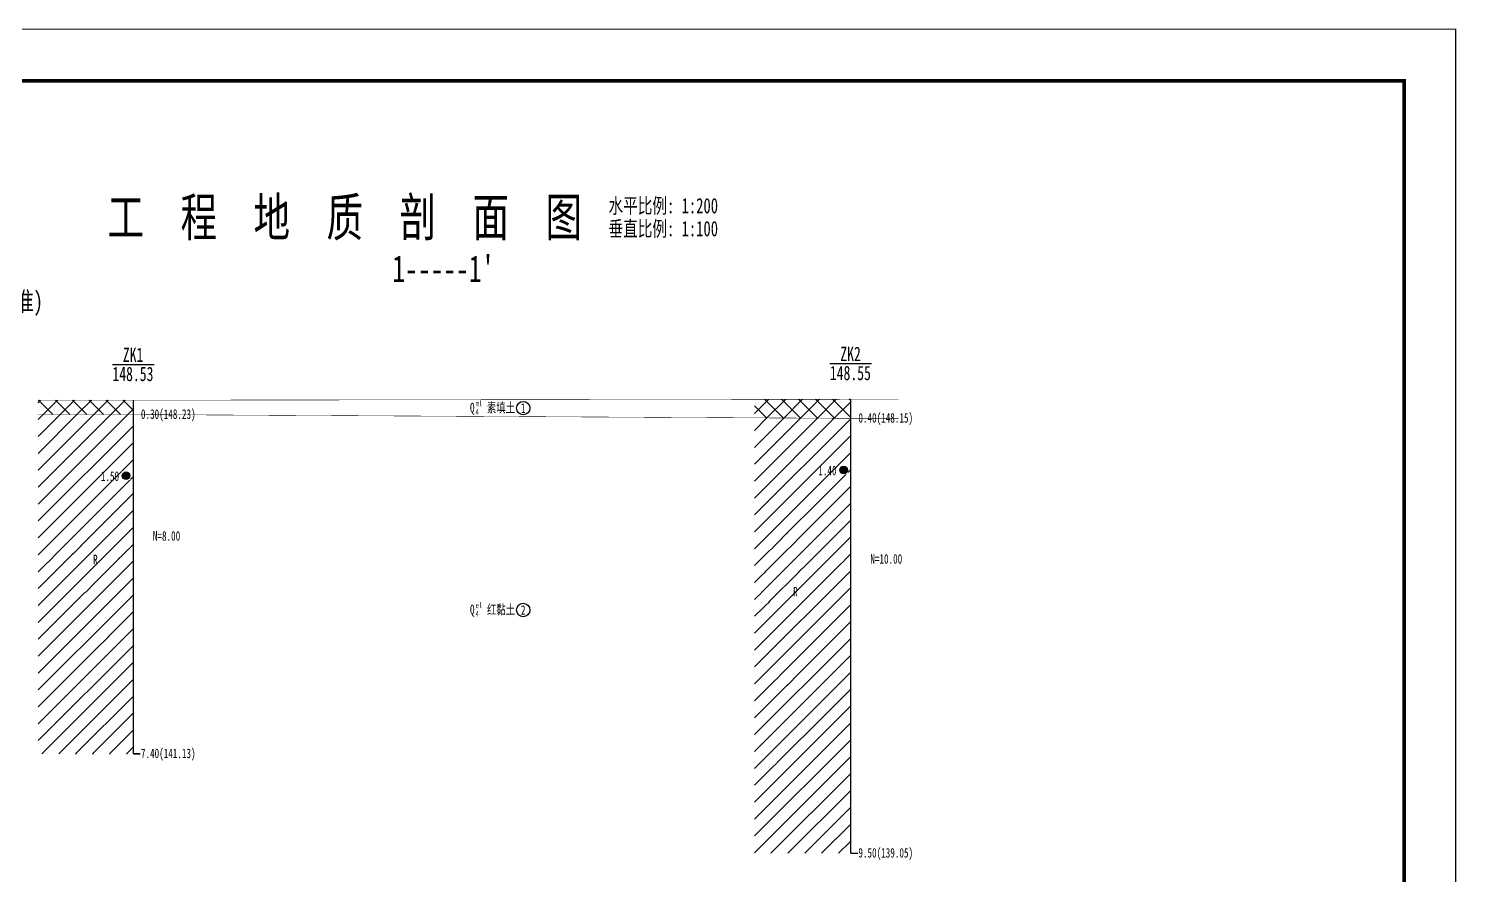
# Model space of a CAD drawing. Header units: millimetres. Extents: x 7577 to 20709, y -191 to 3630.
# Drawn here: x 8410 to 8708.5, y 614 to 791.3 of the extents above; entities that cross this region are included whole.
import ezdxf

# ---------------------------------------------------------------- set-up
doc = ezdxf.new("R2010")
doc.units = ezdxf.units.MM
for name, color, linetype in [('GiCAD_BiaoGuan', 7, 'Continuous'), ('GiCAD_DiMianXian', 7, 'Continuous'), ('GiCAD_Hatch', 7, 'Continuous'), ('Gicad_pou_texts', 7, 'Continuous'), ('GiCAD_PouMian', 7, 'Continuous'), ('GiCAD_PouXian', 7, 'Continuous'), ('GiCAD_QuYang', 7, 'Continuous'), ('GiCAD_ShuiWei', 7, 'Continuous'), ('GiCAD_ZuanKong', 7, 'Continuous')]:
    doc.layers.add(name, color=color, linetype=linetype)
doc.styles.add('取样编号', font='simfang.ttf', dxfattribs={"width": 0.7, "height": 2})
doc.styles.add('叠加符号', font='simfang.ttf', dxfattribs={"width": 0.7, "height": 2})
doc.styles.add('土层名称', font='simfang.ttf', dxfattribs={"width": 0.7, "height": 2})
doc.styles.add('土层编号', font='simfang.ttf', dxfattribs={"width": 0.7, "height": 2})
doc.styles.add('孔口标注', font='simfang.ttf', dxfattribs={"width": 0.7, "height": 3})
doc.styles.add('层底深度', font='simfang.ttf', dxfattribs={"width": 0.7, "height": 2})
doc.styles.add('时代岩性', font='simfang.ttf', dxfattribs={"width": 0.7, "height": 2})
doc.styles.add('标贯动探', font='simfang.ttf', dxfattribs={"width": 0.7, "height": 2})
doc.styles.add('标题', font='simfang.ttf', dxfattribs={"width": 0.7, "height": 8})
doc.styles.add('高程系统', font='simfang.ttf', dxfattribs={"width": 0.7, "height": 4})
pattern_1 = [(45, (5948.0448, 1731.5103), (-1.767767, 1.767767), []), (135, (5948.0448, 1731.5103), (-1.767767, -1.767767), [])]
pattern_2 = [(45, (5948.0448, 1731.5103), (-1.767767, 1.767767), [])]

# ---------------------------------------------------------------- blocks, each defined once
blk = doc.blocks.new('WipeoutBlock')
blk.add_wipeout([(0, 0), (0, 1), (1, 1), (1, 0)]).dxf.layer = 'GiCAD_QuYang'
blk = doc.blocks.new('gkqy1')
blk.add_wipeout([(-0.9, -0.9), (0.9, -0.9), (0.9, 0.9), (-0.9, 0.9)]).dxf.layer = 'GiCAD_QuYang'
at = {"layer": 'GiCAD_QuYang'}
h = blk.add_hatch(color=1, dxfattribs=at)
edge = h.paths.add_edge_path()
edge.add_arc((0, 0), 0.8, 0, 360)
at = {"layer": 'GiCAD_QuYang', "color": 1}
blk.add_circle((0, 0), 0.8, dxfattribs=at)

msp = doc.modelspace()

# ---------------------------------------------------------------- hatches: boundary and pattern name
at = {"layer": 'GiCAD_Hatch'}
h = msp.add_hatch(dxfattribs=at)
h.set_pattern_fill('GKSTT', scale=0.5, style=0)
h.set_pattern_definition(pattern_1)
h.paths.add_polyline_path([(8561.76, 713.66), (8581.76, 713.69), (8581.76, 709.69), (8561.76, 709.79)])
h = msp.add_hatch(dxfattribs=at)
h.set_pattern_fill('GKSTT', scale=0.5, style=0)
h.set_pattern_definition(pattern_1)
h.paths.add_polyline_path([(8412, 713.49), (8431.9, 713.49), (8432, 713.49), (8432, 710.49), (8431.9, 710.49), (8412, 710.49)])

# ---------------------------------------------------------------- linework, layer by layer
at = {"layer": 'GiCAD_DiMianXian', "color": 3, "const_width": 0.1}
msp.add_lwpolyline([(8411.9, 713.49), (8431.9, 713.49), (8581.91, 713.69), (8591.91, 713.69)], dxfattribs=at)
at = {"layer": 'Gicad_pou_texts', "color": 3}
for centre in [(8513.43, 711.84), (8513.43, 669.59)]:
    msp.add_ellipse(centre, major_axis=(0, 1.4), ratio=1, dxfattribs=at)
at = {"layer": 'GiCAD_PouMian'}
for points, const_width in [([(8254.81, 470.37), (8708.41, 470.37), (8708.41, 791.13), (8254.81, 791.13), (8254.81, 470.37)], 0.27), ([(8281.81, 481.17), (8697.61, 481.17), (8697.61, 780.33), (8281.81, 780.33), (8281.81, 481.17), (8697.61, 481.17)], 0.756)]:
    msp.add_lwpolyline(points, dxfattribs=dict(at, const_width=const_width))
at = {"layer": 'GiCAD_PouXian', "color": 1, "flags": 128}
msp.add_lwpolyline([(8411.9, 710.49, 0.1, 0.1, 0), (8431.9, 710.49, 0.1, 0.1, 0), (8581.91, 709.69, 0.1, 0.1, 0), (8591.91, 709.69, 0.1, 0.1, 0)], format="xyseb", dxfattribs=at)
at = {"layer": 'GiCAD_ZuanKong', "color": 1}
for p, q in [((8427.54, 720.99), (8436.26, 720.99)), ((8577.55, 721.19), (8586.27, 721.19))]:
    msp.add_line(p, q, dxfattribs=at)
at = {"layer": 'GiCAD_ZuanKong', "color": 3, "const_width": 0.3, "flags": 128}
msp.add_lwpolyline([(8581.91, 618.69), (8583.41, 618.69)], dxfattribs=at)

# ---------------------------------------------------------------- texts
at = {"layer": 'Gicad_pou_texts', "color": 4, "style": '层底深度', "width": 0.7}
for s, p in [('0.30(148.23)', (8433.5, 709.59)), ('0.40(148.15)', (8583.51, 708.79)), ('7.40(141.13)', (8433.5, 638.59)), ('9.50(139.05)', (8583.51, 617.79))]:
    msp.add_text(s, height=2, dxfattribs=at).set_placement(p)
at = {"layer": 'Gicad_pou_texts', "color": 3, "width": 0.7}
for s, height, style, p in [('Q', 2, '时代岩性', (8502.3, 710.94)), ('4', 1.2, '时代岩性', (8503.47, 710.44)), ('ml', 1.2, '时代岩性', (8503.47, 712.24)), ('素填土', 2, '土层名称', (8505.84, 710.94)), ('1', 2, '土层编号', (8512.95, 710.84)), ('2', 2, '土层编号', (8512.95, 668.59))]:
    msp.add_text(s, height=height, dxfattribs=dict(at, style=style)).set_placement(p)
at = {"layer": 'GiCAD_PouMian', "color": 3, "style": '标题', "width": 0.7}
for s, height, p in [('工  程  地  质  剖  面  图', 8, (8426.53, 747.79)), ('水平比例: 1:200', 3.2, (8531.27, 752.59)), ('垂直比例: 1:100', 3.2, (8531.27, 747.79)), ("1-----1'", 5.6, (8486.06, 738.19))]:
    msp.add_text(s, height=height, dxfattribs=at).set_placement(p)
at = {"layer": 'GiCAD_PouMian', "color": 1, "style": '高程系统', "width": 0.7}
msp.add_text('(1985国家高程基准)', height=4, dxfattribs=at).set_placement((8378.65, 732.19))
at = {"layer": 'GiCAD_ZuanKong', "color": 1, "style": '孔口标注', "width": 0.7}
for s, p in [('ZK1', (8429.72, 721.49)), ('ZK2', (8579.73, 721.69)), ('148.53', (8427.54, 717.49)), ('148.55', (8577.55, 717.69))]:
    msp.add_text(s, height=3, dxfattribs=at).set_placement(p)

# ---------------------------------------------------------------- next in the draw order: block references
at = {"layer": 'GiCAD_BiaoGuan', "xscale": 6.211891891892447, "yscale": 2.302702702702573}
for p in [(8455.56, 678.47), (8421.78, 673.22), (8556.92, 671.02)]:
    msp.add_blockref('WipeoutBlock', p, dxfattribs=at)
at = {"layer": 'Gicad_pou_texts'}
for p, xscale, yscale in [((8439.7, 684.22), 3.200000019999061, 3.200000020000198), ((8473.48, 685.22), 3.200000019999061, 3.200000020000198), ((8486.85, 684.32), 12.02378378378416, 2.702702702702664), ((8453.06, 683.07), 12.02378378378416, 2.702702702702664), ((8507.27, 683.35), 3.200000019999061, 3.200000020000198), ((8541.05, 682.75), 3.200000019999061, 3.200000020000198), ((8554.42, 682.12), 12.02378378378416, 2.702702702702664), ((8574.84, 682.37), 3.200000019999061, 3.200000020000198), ((8608.66, 681.2), 3.200000019999061, 3.200000020000198), ((8419.28, 680.32), 12.02378378378416, 2.702702702702664), ((8473.48, 679.22), 3.200000019999061, 3.200000020000198), ((8507.27, 678.22), 3.200000019999061, 3.200000020000198), ((8520.63, 679.07), 12.02378378378416, 2.702702702702664), ((8622.05, 678.27), 12.02378378378416, 2.702702702702664), ((8439.7, 674.97), 3.200000019999061, 3.200000020000198), ((8541.05, 676.25), 3.200000019999061, 3.200000020000198), ((8588.21, 676.57), 12.02378378378416, 2.702702702702664), ((8486.85, 674.32), 12.02378378378416, 2.702702702702664), ((8574.84, 674.25), 3.200000019999061, 3.200000020000198), ((8464.22, 669.72), 1.368648648649651, 2.324324324324107), ((8473.48, 669.22), 3.200000019999061, 3.200000020000198), ((8507.27, 670.85), 3.200000019999061, 3.200000020000198), ((8588.21, 671.07), 12.02378378378416, 2.702702702702664), ((8608.66, 670.82), 3.200000019999061, 3.200000020000198), ((8486.85, 668.82), 12.02378378378416, 2.702702702702664), ((8507.27, 664.97), 3.200000019999061, 3.200000020000198), ((8520.63, 665.07), 12.02378378378416, 2.702702702702664), ((8419.28, 661.32), 12.02378378378416, 2.702702702702664), ((8473.48, 662.47), 3.200000019999061, 3.200000020000198), ((8520.63, 660.07), 12.02378378378416, 2.702702702702664), ((8541.05, 661.5), 3.200000019999061, 3.200000020000198), ((8439.7, 657.97), 3.200000019999061, 3.200000020000198), ((8453.06, 658.57), 12.02378378378416, 2.702702702702664), ((8622.05, 658.77), 12.02378378378416, 2.702702702702664), ((8565.58, 653.5), 1.368648648649651, 2.324324324324107), ((8574.84, 653), 3.200000019999061, 3.200000020000198), ((8464.22, 650.35), 1.368648648649651, 2.324324324324107), ((8473.48, 649.85), 3.200000019999061, 3.200000020000198), ((8498, 650.22), 1.368648648649651, 2.324324324324107), ((8507.27, 649.72), 3.200000019999061, 3.200000020000198), ((8599.39, 650.82), 1.368648648649651, 2.324324324324107), ((8608.66, 650.32), 3.200000019999061, 3.200000020000198), ((8434.14, 647.97), 1.368648648649651, 2.324324324324107), ((8419.28, 636.82), 12.02378378378416, 2.702702702702664), ((8453.06, 639.07), 12.02378378378416, 2.702702702702664), ((8486.85, 637.82), 12.02378378378416, 2.702702702702664), ((8554.42, 637.12), 12.02378378378416, 2.702702702702664), ((8588.21, 636.57), 12.02378378378416, 2.702702702702664), ((8622.05, 636.27), 12.02378378378416, 2.702702702702664), ((8520.63, 635.07), 12.99243243243309, 2.702702702702664)]:
    msp.add_blockref('WipeoutBlock', p, dxfattribs=dict(at, xscale=xscale, yscale=yscale))
at = {"layer": 'GiCAD_QuYang', "xscale": 4.27459459459551, "yscale": 2.302702702702573}
for p in [(8444.69, 682.22), (8410.9, 678.47), (8444.69, 662.72), (8444.69, 645.72), (8410.9, 645.47)]:
    msp.add_blockref('WipeoutBlock', p, dxfattribs=at)
at = {"layer": 'GiCAD_ShuiWei', "xscale": 6.211891891892447, "yscale": 2.259459459459277}
for p in [(8579.81, 680.92), (8613.64, 680.62)]:
    msp.add_blockref('WipeoutBlock', p, dxfattribs=at)

# ---------------------------------------------------------------- next in the draw order: linework, layer by layer
at = {"layer": 'GiCAD_ZuanKong', "color": 3, "const_width": 0.3, "flags": 128}
msp.add_lwpolyline([(8431.9, 639.49), (8433.4, 639.49)], dxfattribs=at)

# ---------------------------------------------------------------- next in the draw order: block references
at = {"layer": 'Gicad_pou_texts'}
for p, xscale, yscale in [((8433.5, 684.37), 6.211891891892447, 3.113513513513408), ((8467.29, 685.37), 6.211891891892447, 3.113513513513408), ((8501.07, 683.49), 6.211891891892447, 3.113513513513408), ((8534.86, 682.89), 6.211891891892447, 3.113513513513408), ((8568.65, 682.52), 6.211891891892447, 3.113513513513408), ((8602.46, 681.34), 6.211891891892447, 3.113513513513408), ((8499.13, 678.38), 8.149189189190292, 3.059459459459231), ((8431.56, 675.13), 8.149189189190292, 3.059459459459231), ((8453.06, 676.57), 12.02378378378416, 2.702702702702664), ((8520.63, 676.57), 12.02378378378416, 2.702702702702664), ((8566.71, 674.4), 8.149189189190292, 3.059459459459231), ((8467.29, 669.37), 6.211891891892447, 3.113513513513408), ((8498, 671.35), 1.368648648649651, 2.324324324324107), ((8501.07, 670.99), 6.211891891892447, 3.113513513513408), ((8600.53, 670.98), 8.149189189190292, 3.059459459459231), ((8486.85, 666.62), 12.02378378378416, 2.702702702702664), ((8554.42, 668.62), 12.02378378378416, 2.702702702702664), ((8503.01, 665.18), 4.27459459459551, 2.983783783783747), ((8469.22, 662.68), 4.27459459459551, 2.983783783783747), ((8531.79, 662), 1.368648648649651, 2.324324324324107), ((8534.86, 661.64), 6.211891891892447, 3.113513513513408), ((8430.43, 658.47), 1.368648648649651, 2.324324324324107), ((8433.5, 658.12), 6.211891891892447, 3.113513513513408), ((8443.4, 657.22), 3.200000019999061, 3.200000020000198), ((8453.06, 656.37), 12.02378378378416, 2.702702702702664), ((8568.65, 653.14), 6.211891891892447, 3.113513513513408), ((8467.29, 649.99), 6.211891891892447, 3.113513513513408), ((8501.07, 649.87), 6.211891891892447, 3.113513513513408), ((8602.46, 650.47), 6.211891891892447, 3.113513513513408), ((8443.4, 647.47), 3.200000019999061, 3.200000020000198)]:
    msp.add_blockref('WipeoutBlock', p, dxfattribs=dict(at, xscale=xscale, yscale=yscale))
at = {"layer": 'GiCAD_ShuiWei', "xscale": 6.211891891892447}
for p, yscale in [((8579.81, 679.42), 2.259459459459277), ((8613.64, 678.12), 2.302702702702573)]:
    msp.add_blockref('WipeoutBlock', p, dxfattribs=dict(at, yscale=yscale))

# ---------------------------------------------------------------- next in the draw order: texts
at = {"layer": 'GiCAD_Hatch', "color": 1, "style": '叠加符号', "width": 0.7}
msp.add_text('R', height=2, dxfattribs=at).set_placement((8423.5, 679.16))

# ---------------------------------------------------------------- next in the draw order: block references
at = {"layer": 'Gicad_pou_texts'}
for p, xscale, yscale in [((8429.96, 684.22), 2.731027073216137, 3.315675672324642), ((8463.75, 685.22), 2.731027073216137, 3.315675672324642), ((8497.53, 683.35), 2.731027073216137, 3.315675672324642), ((8531.32, 682.75), 2.731027073216137, 3.315675672324642), ((8565.11, 682.37), 2.731027073216137, 3.315675672324642), ((8598.93, 681.2), 2.731027073216137, 3.315675672324642), ((8465.35, 679.38), 8.149189189190292, 3.059459459459231), ((8495.6, 678.22), 2.731027073216137, 3.315675672324642), ((8428.03, 674.97), 2.731027073216137, 3.315675672324642), ((8532.92, 676.4), 8.149189189190292, 3.059459459459231), ((8563.17, 674.25), 2.731027073216137, 3.315675672324642), ((8596.99, 670.82), 2.731027073216137, 3.315675672324642), ((8439.14, 657.43), 4.27459459459551, 2.983783783783747), ((8437.2, 647.62), 6.211891891892447, 3.113513513513408)]:
    msp.add_blockref('WipeoutBlock', p, dxfattribs=dict(at, xscale=xscale, yscale=yscale))
at = {"layer": 'GiCAD_QuYang', "xscale": 4.27459459459551, "yscale": 2.302702702702573}
for p in [(8579.84, 675.72), (8613.67, 674.42)]:
    msp.add_blockref('WipeoutBlock', p, dxfattribs=at)

# ---------------------------------------------------------------- next in the draw order: texts
at = {"layer": 'GiCAD_BiaoGuan', "color": 7, "style": '标贯动探', "width": 0.7}
for s, p in [('N=8.00', (8436, 684.09)), ('N=10.00', (8586.01, 679.29))]:
    msp.add_text(s, height=2, dxfattribs=at).set_placement(p)
at = {"layer": 'GiCAD_Hatch', "color": 1, "style": '叠加符号', "width": 0.7}
msp.add_text('R', height=2, dxfattribs=at).set_placement((8569.86, 672.43))
at = {"layer": 'Gicad_pou_texts', "color": 3, "width": 0.7}
for s, height, style, p in [('Q', 2, '时代岩性', (8502.3, 668.69)), ('4', 1.2, '时代岩性', (8503.47, 668.19)), ('el', 1.2, '时代岩性', (8503.47, 669.99)), ('红黏土', 2, '土层名称', (8505.84, 668.69))]:
    msp.add_text(s, height=height, dxfattribs=dict(at, style=style)).set_placement(p)

# ---------------------------------------------------------------- next in the draw order: hatches: boundary and pattern name
at = {"layer": 'GiCAD_Hatch'}
h = msp.add_hatch(dxfattribs=at)
h.set_pattern_fill('GKHNT', scale=0.5, style=0)
h.set_pattern_definition(pattern_2)
h.paths.add_polyline_path([(8412, 710.49), (8431.9, 710.49), (8432, 710.49), (8432, 639.49), (8431.9, 639.49), (8412, 639.49)])

# ---------------------------------------------------------------- next in the draw order: linework, layer by layer
at = {"layer": 'GiCAD_ZuanKong', "color": 3, "const_width": 0.3, "flags": 128}
msp.add_lwpolyline([(8431.9, 713.49), (8431.9, 639.49)], dxfattribs=at)

# ---------------------------------------------------------------- next in the draw order: block references
at = {"layer": 'Gicad_pou_texts', "xscale": 2.731027073216137, "yscale": 3.315675672324642}
for p in [(8461.81, 679.22), (8529.38, 676.25)]:
    msp.add_blockref('WipeoutBlock', p, dxfattribs=at)
at = {"layer": 'GiCAD_QuYang', "xscale": 4.27459459459551, "yscale": 2.302702702702573}
for p in [(8579.84, 673.72), (8613.67, 672.42)]:
    msp.add_blockref('WipeoutBlock', p, dxfattribs=at)

# ---------------------------------------------------------------- next in the draw order: hatches: boundary and pattern name
at = {"layer": 'GiCAD_Hatch'}
h = msp.add_hatch(dxfattribs=at)
h.set_pattern_fill('GKHNT', scale=0.5, style=0)
h.set_pattern_definition(pattern_2)
h.paths.add_polyline_path([(8561.76, 709.79), (8581.76, 709.69), (8581.76, 618.69), (8561.76, 618.69)])

# ---------------------------------------------------------------- next in the draw order: linework, layer by layer
at = {"layer": 'GiCAD_ZuanKong', "color": 3, "const_width": 0.3, "flags": 128}
msp.add_lwpolyline([(8581.91, 713.69), (8581.91, 618.69)], dxfattribs=at)

# ---------------------------------------------------------------- next in the draw order: block references
at = {"layer": 'GiCAD_QuYang'}
msp.add_blockref('gkqy1', (8430.4, 697.69), dxfattribs=at)

# ---------------------------------------------------------------- next in the draw order: block references
msp.add_blockref('gkqy1', (8580.41, 698.89), dxfattribs=at)

# ---------------------------------------------------------------- next in the draw order: texts
at = {"layer": 'GiCAD_QuYang', "color": 1, "style": '取样编号', "width": 0.7}
msp.add_text('1.50', height=2, dxfattribs=at).set_placement((8425.12, 696.59))

# ---------------------------------------------------------------- next in the draw order: texts
msp.add_text('1.40', height=2, dxfattribs=at).set_placement((8575.13, 697.79))

doc.saveas('drawing.dxf')
